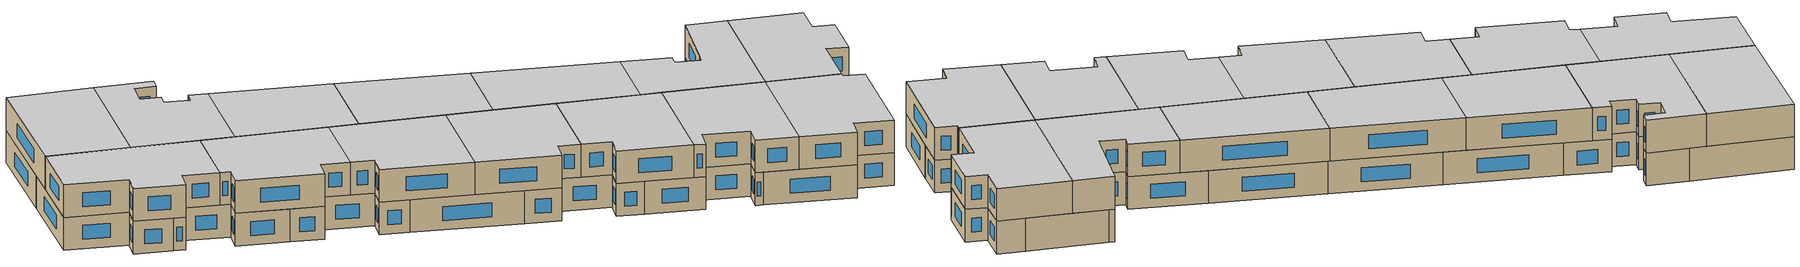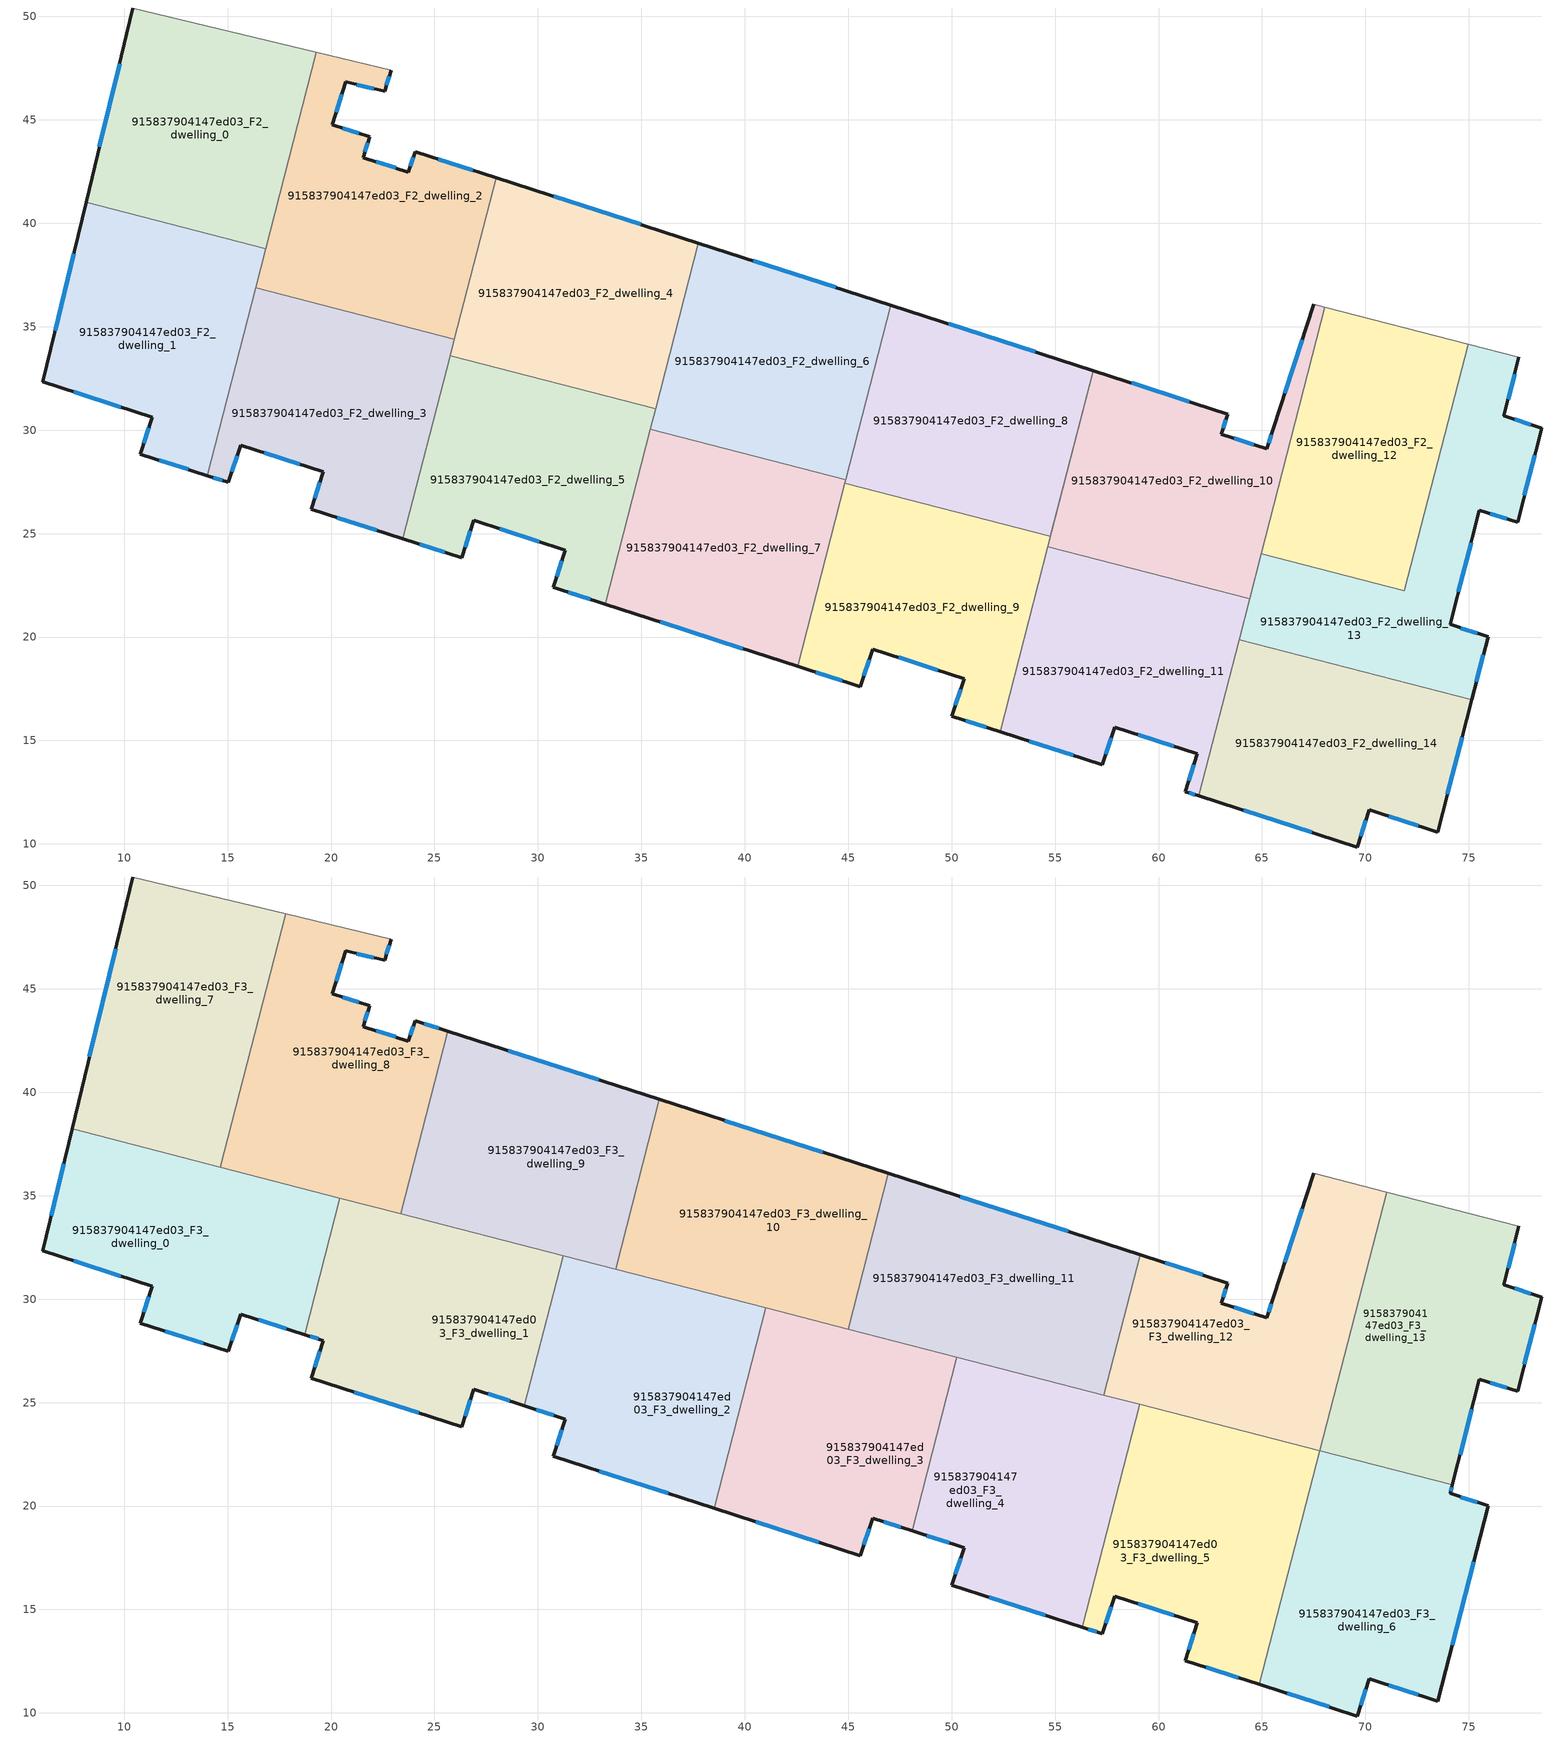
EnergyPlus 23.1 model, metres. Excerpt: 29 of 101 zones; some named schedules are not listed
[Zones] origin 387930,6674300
915837904147ed03_F2_dwelling_0
 floor to 915837904147ed03_F1_dwelling_0 (EU_floor_Construction): 19.29,48.27 16.84,38.78 8.16,41.01 10.42,50.41 z6
 wall outside (EU_wall_Construction): 10.42,50.41 8.16,41.01 z6:9
 wall to 915837904147ed03_F2_dwelling_1 (EU_wall_Construction): 8.16,41.01 16.84,38.78 z6:9
 wall adiabatic (EU_wall_Construction): 19.29,48.27 10.42,50.41 z6:9
 wall to 915837904147ed03_F2_dwelling_2 (EU_wall_Construction): 16.84,38.78 19.29,48.27 z6:9
 window (EU_Window_Construction): 9.78,47.72 8.81,43.7 z6.86:8.14
915837904147ed03_F2_dwelling_1
 floor to 915837904147ed03_F1_dwelling_1 (EU_floor_Construction): 16.84,38.78 14.01,27.8 10.78,28.85 11.35,30.63 6.06,32.34 8.16,41.01 z6
 wall outside (EU_wall_Construction): 8.16,41.01 6.06,32.34 11.35,30.63 10.78,28.85 14.01,27.8 z6:9
 wall to 915837904147ed03_F2_dwelling_3 (EU_wall_Construction): 14.01,27.8 16.35,36.88 z6:9
 wall to 915837904147ed03_F2_dwelling_2 (EU_wall_Construction): 16.35,36.88 16.84,38.77 z6:9
 window (EU_Window_Construction): 7.56,38.54 6.66,34.82 / 11.71,28.55 13.09,28.1 / 11.19,30.12 10.94,29.36 / 7.57,31.85 9.84,31.12 z6.86:8.14
 ceiling adiabatic (EU_roof_Construction): 16.13,36 16.84,38.78 8.16,41.01 7.49,38.23 z9
915837904147ed03_F2_dwelling_10
 floor to 915837904147ed03_F1_dwelling_10 (EU_floor_Construction): 68.03,35.94 64.4,21.84 54.64,24.36 56.84,32.88 63.35,30.78 63.03,29.8 65.23,29.09 65.55,30.07 67.49,36.08 z6
 wall outside (EU_wall_Construction): 67.49,36.08 65.55,30.07 65.23,29.09 63.03,29.8 63.35,30.78 56.84,32.88 z6:9
 wall adiabatic (EU_wall_Construction): 68.03,35.94 67.49,36.08 z6:9
 wall to 915837904147ed03_F2_dwelling_11 (EU_wall_Construction): 54.64,24.36 64.4,21.84 z6:9
 wall to 915837904147ed03_F2_dwelling_12 (EU_wall_Construction): 64.96,24.03 68.03,35.94 z6:9
 wall to 915837904147ed03_F2_dwelling_9 (EU_wall_Construction): 56.84,32.88 54.64,24.36 z6:9
 wall to 915837904147ed03_F2_dwelling_13 (EU_wall_Construction): 64.4,21.84 64.96,24.03 z6:9
 window (EU_Window_Construction): 63.12,30.08 63.26,30.5 / 64.6,29.3 63.66,29.6 / 65.46,29.79 65.32,29.37 / 66.94,34.36 66.11,31.79 / 61.49,31.38 58.7,32.28 z6.86:8.14
915837904147ed03_F2_dwelling_11
 floor to 915837904147ed03_F1_dwelling_11 (EU_floor_Construction): 64.4,21.84 61.94,12.32 61.29,12.53 61.87,14.35 57.88,15.64 57.29,13.83 52.34,15.42 54.64,24.36 z6
 wall outside (EU_wall_Construction): 52.34,15.42 57.29,13.83 57.88,15.64 61.87,14.35 61.29,12.53 61.94,12.32 z6:9
 wall to 915837904147ed03_F2_dwelling_14 (EU_wall_Construction): 61.94,12.32 63.89,19.87 z6:9
 wall to 915837904147ed03_F2_dwelling_9 (EU_wall_Construction): 54.64,24.36 52.34,15.42 z6:9
 wall to 915837904147ed03_F2_dwelling_13 (EU_wall_Construction): 63.89,19.87 64.4,21.84 z6:9
 window (EU_Window_Construction): 61.71,13.83 61.46,13.05 / 59.02,15.27 60.73,14.72 / 57.46,14.34 57.71,15.12 / 53.75,14.97 55.88,14.28 / 61.48,12.47 61.76,12.38 z6.86:8.14
915837904147ed03_F2_dwelling_12
 floor to 915837904147ed03_F1_dwelling_12 (EU_floor_Construction): 74.96,34.15 71.89,22.24 64.96,24.03 68.03,35.94 z6
 wall to 915837904147ed03_F2_dwelling_13 (EU_wall_Construction): 64.96,24.03 71.89,22.24 74.96,34.15 z6:9
 wall adiabatic (EU_wall_Construction): 74.96,34.15 68.03,35.94 z6:9
915837904147ed03_F2_dwelling_13
 floor to 915837904147ed03_F1_dwelling_13 (EU_floor_Construction): 77.42,33.52 76.69,30.69 78.53,30.09 77.35,25.54 75.51,26.13 74.09,20.61 75.93,20.01 75.15,16.97 63.89,19.88 64.96,24.03 71.89,22.24 74.96,34.15 z6
 wall outside (EU_wall_Construction): 75.15,16.97 75.93,20.01 74.09,20.61 75.51,26.13 77.35,25.54 78.53,30.09 76.69,30.69 77.42,33.52 z6:9
 wall adiabatic (EU_wall_Construction): 77.42,33.52 74.96,34.15 z6:9
 wall to 915837904147ed03_F2_dwelling_14 (EU_wall_Construction): 63.89,19.88 75.15,16.97 z6:9
 window (EU_Window_Construction): 76.9,31.5 77.21,32.71 / 78,30.26 77.21,30.52 / 77.69,26.84 78.19,28.79 / 76.04,25.97 76.83,25.71 / 74.5,22.19 75.11,24.56 / 75.4,20.18 74.62,20.44 / 75.37,17.84 75.7,19.14 z6.86:8.14
915837904147ed03_F2_dwelling_14
 floor to 915837904147ed03_F1_dwelling_14 (EU_floor_Construction): 75.15,16.97 73.49,10.58 70.18,11.65 69.6,9.85 61.94,12.32 63.89,19.88 z6
 wall outside (EU_wall_Construction): 61.94,12.32 69.6,9.85 70.18,11.65 73.49,10.58 75.15,16.97 z6:9
 window (EU_Window_Construction): 73.97,12.4 74.67,15.15 / 71.12,11.34 72.55,10.88 / 69.76,10.36 70.01,11.13 / 64.13,11.62 67.41,10.56 z6.86:8.14
915837904147ed03_F2_dwelling_2
 floor to 915837904147ed03_F1_dwelling_2 (EU_floor_Construction): 22.92,47.39 22.59,46.38 20.72,46.84 20.05,44.76 21.87,44.18 21.55,43.18 23.74,42.48 24.07,43.47 27.98,42.2 25.97,34.4 16.35,36.88 19.29,48.27 z6
 wall outside (EU_wall_Construction): 27.98,42.2 24.07,43.47 23.74,42.48 21.55,43.18 21.87,44.18 20.05,44.76 20.72,46.84 22.59,46.38 22.92,47.39 z6:9
 wall to 915837904147ed03_F2_dwelling_3 (EU_wall_Construction): 16.35,36.88 25.97,34.4 z6:9
 wall adiabatic (EU_wall_Construction): 22.92,47.39 19.29,48.27 z6:9
 wall to 915837904147ed03_F2_dwelling_4 (EU_wall_Construction): 25.97,34.4 27.98,42.2 z6:9
 window (EU_Window_Construction): 22.68,46.67 22.82,47.1 / 21.25,46.71 22.05,46.51 / 20.24,45.36 20.53,46.24 / 21.35,44.35 20.57,44.6 / 21.64,43.46 21.78,43.89 / 23.12,42.68 22.18,42.98 / 23.97,43.19 23.84,42.76 / 26.86,42.57 25.18,43.11 z6.86:8.14
915837904147ed03_F2_dwelling_3
 floor to 915837904147ed03_F1_dwelling_3 (EU_floor_Construction): 25.97,34.4 23.48,24.75 19.04,26.18 19.63,27.99 15.63,29.28 15.04,27.47 14.01,27.8 16.35,36.88 z6
 wall outside (EU_wall_Construction): 14.01,27.8 15.04,27.47 15.63,29.28 19.63,27.99 19.04,26.18 23.48,24.75 z6:9
 wall to 915837904147ed03_F2_dwelling_5 (EU_wall_Construction): 23.48,24.75 25.76,33.6 z6:9
 wall to 915837904147ed03_F2_dwelling_4 (EU_wall_Construction): 25.76,33.59 25.97,34.4 z6:9
 window (EU_Window_Construction): 15.21,27.99 15.46,28.76 / 14.31,27.71 14.75,27.57 / 20.31,25.77 22.21,25.16 / 19.46,27.47 19.21,26.7 / 16.77,28.91 18.49,28.36 z6.86:8.14
 ceiling adiabatic (EU_roof_Construction): 23.37,34.13 23.6,35.01 16.35,36.88 16.13,36 z9
915837904147ed03_F2_dwelling_4
 floor to 915837904147ed03_F1_dwelling_4 (EU_floor_Construction): 37.75,39.05 35.69,31.04 25.76,33.59 27.98,42.2 z6
 wall outside (EU_wall_Construction): 37.75,39.05 27.98,42.2 z6:9
 wall to 915837904147ed03_F2_dwelling_5 (EU_wall_Construction): 25.76,33.59 35.69,31.04 z6:9
 wall to 915837904147ed03_F2_dwelling_6 (EU_wall_Construction): 35.69,31.04 37.75,39.05 z6:9
 window (EU_Window_Construction): 34.96,39.95 30.77,41.3 z6.86:8.14
915837904147ed03_F2_dwelling_5
 floor to 915837904147ed03_F1_dwelling_5 (EU_floor_Construction): 35.69,31.04 33.25,21.59 30.74,22.4 31.33,24.21 26.9,25.65 26.32,23.83 23.48,24.75 25.76,33.59 z6
 wall outside (EU_wall_Construction): 23.48,24.75 26.32,23.83 26.9,25.65 31.33,24.21 30.74,22.4 33.25,21.59 z6:9
 wall to 915837904147ed03_F2_dwelling_7 (EU_wall_Construction): 33.25,21.59 35.43,30.03 z6:9
 wall to 915837904147ed03_F2_dwelling_6 (EU_wall_Construction): 35.43,30.03 35.69,31.03 z6:9
 window (EU_Window_Construction): 26.49,24.35 26.73,25.13 / 24.29,24.48 25.51,24.09 / 31.46,22.17 32.54,21.82 / 31.16,23.69 30.91,22.92 / 28.16,25.24 30.06,24.62 z6.86:8.14
915837904147ed03_F2_dwelling_6
 floor to 915837904147ed03_F1_dwelling_6 (EU_floor_Construction): 47.06,36.04 44.89,27.6 35.43,30.03 37.75,39.05 z6
 wall outside (EU_wall_Construction): 47.06,36.04 37.75,39.05 z6:9
 wall to 915837904147ed03_F2_dwelling_7 (EU_wall_Construction): 35.43,30.03 44.89,27.6 z6:9
 wall to 915837904147ed03_F2_dwelling_8 (EU_wall_Construction): 44.89,27.6 47.06,36.04 z6:9
 window (EU_Window_Construction): 44.4,36.9 40.41,38.19 z6.86:8.14
 ceiling adiabatic (EU_roof_Construction): 45,28.55 46.94,36.08 37.75,39.05 35.67,30.96 z9
915837904147ed03_F2_dwelling_7
 floor to 915837904147ed03_F1_dwelling_7 (EU_floor_Construction): 44.89,27.6 42.56,18.58 33.25,21.59 35.43,30.03 z6
 wall outside (EU_wall_Construction): 33.25,21.59 42.56,18.58 z6:9
 wall to 915837904147ed03_F2_dwelling_9 (EU_wall_Construction): 42.56,18.58 44.84,27.43 z6:9
 wall to 915837904147ed03_F2_dwelling_8 (EU_wall_Construction): 44.84,27.43 44.89,27.6 z6:9
 window (EU_Window_Construction): 35.91,20.73 39.9,19.44 z6.86:8.14
915837904147ed03_F2_dwelling_8
 floor to 915837904147ed03_F1_dwelling_8 (EU_floor_Construction): 56.84,32.88 54.77,24.87 44.84,27.43 47.06,36.04 z6
 wall outside (EU_wall_Construction): 56.84,32.88 47.06,36.04 z6:9
 wall to 915837904147ed03_F2_dwelling_9 (EU_wall_Construction): 44.84,27.43 54.77,24.87 56.84,32.88 z6:9
 window (EU_Window_Construction): 54.05,33.79 49.86,35.14 z6.86:8.14
915837904147ed03_F2_dwelling_9
 floor to 915837904147ed03_F1_dwelling_9 (EU_floor_Construction): 54.77,24.87 52.34,15.42 50.02,16.17 50.6,17.99 46.17,19.42 45.59,17.61 42.56,18.58 44.84,27.43 z6
 wall outside (EU_wall_Construction): 42.56,18.58 45.59,17.61 46.17,19.42 50.6,17.99 50.02,16.17 52.34,15.42 z6:9
 window (EU_Window_Construction): 43.43,18.3 44.72,17.89 / 50.68,15.96 51.67,15.64 / 50.43,17.47 50.18,16.69 / 47.44,19.01 49.34,18.4 / 45.75,18.12 46.01,18.9 z6.86:8.14
915837904147ed03_F3_dwelling_0
 floor to 915837904147ed03_F2_dwelling_1 (EU_floor_Construction): 16.13,36 14.01,27.8 10.78,28.85 11.35,30.63 6.06,32.34 7.49,38.23 z9
 floor to 915837904147ed03_F2_dwelling_3 (EU_floor_Construction): 20.43,34.89 18.73,28.28 15.63,29.28 15.04,27.47 14.01,27.8 16.13,36 z9
 wall outside (EU_wall_Construction): 7.48,38.23 6.06,32.34 11.35,30.63 10.78,28.85 15.04,27.47 15.63,29.28 18.73,28.28 z9:12
 wall to 915837904147ed03_F3_dwelling_1 (EU_wall_Construction): 18.73,28.28 20.43,34.89 z9:12
 wall to 915837904147ed03_F3_dwelling_7 (EU_wall_Construction): 14.64,36.38 7.48,38.23 z9:12
 wall to 915837904147ed03_F3_dwelling_8 (EU_wall_Construction): 20.43,34.89 14.65,36.38 z9:12
 window (EU_Window_Construction): 11.19,30.12 10.94,29.36 / 7.57,31.85 9.84,31.12 / 7.08,36.55 6.47,34.02 / 16.51,28.99 17.84,28.57 / 15.21,27.99 15.46,28.76 / 12,28.46 13.82,27.87 z9.86:11.14
 ceiling to 915837904147ed03_F4_dwelling_0 (EU_floor_Construction): 18.73,28.28 20.43,34.89 7.48,38.23 6.06,32.34 11.35,30.63 10.78,28.85 15.04,27.47 15.63,29.28 z12
915837904147ed03_F3_dwelling_1
 floor to 915837904147ed03_F2_dwelling_5 (EU_floor_Construction): 31.22,32.11 29.35,24.85 26.9,25.65 26.32,23.83 23.48,24.75 25.74,33.52 z9
 floor to 915837904147ed03_F2_dwelling_3 (EU_floor_Construction): 25.74,33.52 23.48,24.75 19.04,26.18 19.63,27.99 18.73,28.28 20.43,34.89 z9
 wall outside (EU_wall_Construction): 18.73,28.28 19.63,27.99 19.04,26.18 26.32,23.83 26.9,25.65 29.35,24.85 z9:12
 wall to 915837904147ed03_F3_dwelling_2 (EU_wall_Construction): 29.35,24.85 31.22,32.11 z9:12
 wall to 915837904147ed03_F3_dwelling_9 (EU_wall_Construction): 31.22,32.11 23.37,34.13 z9:12
 wall to 915837904147ed03_F3_dwelling_8 (EU_wall_Construction): 23.37,34.13 20.43,34.89 z9:12
 window (EU_Window_Construction): 19.46,27.47 19.21,26.7 / 18.99,28.2 19.37,28.08 / 27.6,25.42 28.65,25.08 / 26.49,24.35 26.73,25.13 / 21.12,25.51 24.24,24.5 z9.86:11.14
 ceiling to 915837904147ed03_F4_dwelling_1 (EU_floor_Construction): 29.35,24.85 31.22,32.11 20.43,34.89 18.73,28.28 19.63,27.99 19.04,26.18 26.32,23.83 26.9,25.65 z12
915837904147ed03_F3_dwelling_10
 floor adiabatic (EU_floor_Construction): 46.94,36.08 45,28.55 35.67,30.96 37.75,39.05 z9
 floor to 915837904147ed03_F2_dwelling_4 (EU_floor_Construction): 37.75,39.05 35.69,31.04 33.78,31.53 35.87,39.65 z9
 floor to 915837904147ed03_F2_dwelling_5 (EU_floor_Construction): 35.69,31.04 35.67,30.96 33.76,31.45 33.78,31.53 z9
 wall outside (EU_wall_Construction): 46.94,36.08 35.87,39.66 z9:12
 wall to 915837904147ed03_F3_dwelling_11 (EU_wall_Construction): 45,28.55 46.94,36.08 z9:12
 wall to 915837904147ed03_F3_dwelling_9 (EU_wall_Construction): 35.87,39.66 33.76,31.45 z9:12
 wall to 915837904147ed03_F3_dwelling_2 (EU_wall_Construction): 33.76,31.45 41.01,29.58 z9:12
 wall to 915837904147ed03_F3_dwelling_3 (EU_wall_Construction): 41.01,29.58 45,28.55 z9:12
 window (EU_Window_Construction): 43.78,37.1 39.04,38.63 z9.86:11.14
 ceiling to 915837904147ed03_F4_dwelling_10 (EU_floor_Construction): 45,28.55 46.94,36.08 35.87,39.66 33.76,31.45 z12
915837904147ed03_F3_dwelling_11
 floor to 915837904147ed03_F2_dwelling_8 (EU_floor_Construction): 56.84,32.88 55.05,25.96 45.12,28.52 47.06,36.04 z9
 floor to 915837904147ed03_F2_dwelling_10 (EU_floor_Construction): 59.11,32.15 57.36,25.37 55.05,25.96 56.84,32.88 z9
 floor to 915837904147ed03_F2_dwelling_6 (EU_floor_Construction): 47.06,36.04 45.12,28.52 45,28.55 46.94,36.08 z9
 wall outside (EU_wall_Construction): 59.11,32.15 46.94,36.08 z9:12
 wall to 915837904147ed03_F3_dwelling_12 (EU_wall_Construction): 57.36,25.37 59.11,32.15 z9:12
 wall to 915837904147ed03_F3_dwelling_4 (EU_wall_Construction): 50.25,27.2 57.36,25.37 z9:12
 wall to 915837904147ed03_F3_dwelling_3 (EU_wall_Construction): 45,28.55 50.25,27.2 z9:12
 window (EU_Window_Construction): 55.64,33.27 50.42,34.96 z9.86:11.14
 ceiling to 915837904147ed03_F4_dwelling_11 (EU_floor_Construction): 57.36,25.37 59.11,32.15 46.94,36.08 45,28.55 z12
915837904147ed03_F3_dwelling_12
 floor to 915837904147ed03_F2_dwelling_10 (EU_floor_Construction): 68.03,35.94 64.81,23.45 57.36,25.37 59.11,32.15 63.35,30.78 63.03,29.8 65.23,29.09 65.55,30.07 67.49,36.08 z9
 floor to 915837904147ed03_F2_dwelling_12 (EU_floor_Construction): 71.02,35.17 67.95,23.26 64.96,24.03 68.03,35.94 z9
 floor to 915837904147ed03_F2_dwelling_13 (EU_floor_Construction): 67.95,23.26 67.8,22.68 64.81,23.45 64.96,24.03 z9
 wall outside (EU_wall_Construction): 67.49,36.08 65.55,30.07 65.23,29.09 63.03,29.8 63.35,30.78 59.11,32.15 z9:12
 wall adiabatic (EU_wall_Construction): 71.02,35.17 67.49,36.08 z9:12
 wall to 915837904147ed03_F3_dwelling_13 (EU_wall_Construction): 67.8,22.67 71.02,35.17 z9:12
 wall to 915837904147ed03_F3_dwelling_5 (EU_wall_Construction): 59.1,24.92 67.79,22.68 z9:12
 wall to 915837904147ed03_F3_dwelling_4 (EU_wall_Construction): 57.36,25.37 59.1,24.92 z9:12
 window (EU_Window_Construction): 63.12,30.08 63.26,30.5 / 64.6,29.3 63.66,29.6 / 65.46,29.79 65.32,29.37 / 66.94,34.36 66.11,31.79 / 62.14,31.17 60.32,31.76 z9.86:11.14
 ceiling to 915837904147ed03_F4_dwelling_12 (EU_floor_Construction): 67.8,22.67 71.02,35.17 67.49,36.08 65.55,30.07 65.23,29.09 63.03,29.8 63.35,30.78 59.11,32.15 57.36,25.37 z12
915837904147ed03_F3_dwelling_13
 floor to 915837904147ed03_F2_dwelling_12 (EU_floor_Construction): 74.96,34.15 71.89,22.24 67.95,23.26 71.02,35.17 z9
 floor to 915837904147ed03_F2_dwelling_13 (EU_floor_Construction): 77.42,33.52 76.69,30.69 78.53,30.09 77.35,25.54 75.51,26.13 74.2,21.03 67.8,22.68 67.95,23.26 71.89,22.24 74.96,34.15 z9
 wall outside (EU_wall_Construction): 74.2,21.03 75.51,26.13 77.35,25.54 78.53,30.09 76.69,30.69 77.42,33.52 z9:12
 wall adiabatic (EU_wall_Construction): 77.42,33.52 71.02,35.17 z9:12
 wall to 915837904147ed03_F3_dwelling_6 (EU_wall_Construction): 67.8,22.67 74.2,21.03 z9:12
 window (EU_Window_Construction): 76.04,25.97 76.83,25.71 / 74.57,22.49 75.14,24.67 / 76.9,31.5 77.21,32.71 / 78,30.26 77.21,30.52 / 77.69,26.84 78.19,28.79 z9.86:11.14
 ceiling to 915837904147ed03_F4_dwelling_13 (EU_floor_Construction): 74.2,21.03 75.51,26.13 77.35,25.54 78.53,30.09 76.69,30.69 77.42,33.52 71.02,35.17 67.8,22.67 z12
915837904147ed03_F3_dwelling_2
 floor to 915837904147ed03_F2_dwelling_7 (EU_floor_Construction): 40.77,28.66 38.51,19.89 33.25,21.59 35.43,30.03 z9
 floor to 915837904147ed03_F2_dwelling_5 (EU_floor_Construction): 35.67,30.96 33.25,21.59 30.74,22.4 31.33,24.21 29.35,24.85 31.22,32.11 z9
 floor to 915837904147ed03_F2_dwelling_6 (EU_floor_Construction): 41.01,29.58 40.77,28.66 35.43,30.03 35.67,30.96 z9
 wall outside (EU_wall_Construction): 29.35,24.85 31.33,24.21 30.74,22.4 38.51,19.89 z9:12
 wall to 915837904147ed03_F3_dwelling_3 (EU_wall_Construction): 38.51,19.89 41.01,29.58 z9:12
 wall to 915837904147ed03_F3_dwelling_9 (EU_wall_Construction): 33.76,31.45 31.22,32.11 z9:12
 window (EU_Window_Construction): 32.96,21.68 36.29,20.61 / 31.16,23.69 30.91,22.92 / 29.91,24.67 30.76,24.39 z9.86:11.14
 ceiling to 915837904147ed03_F4_dwelling_2 (EU_floor_Construction): 38.51,19.89 41.01,29.58 31.22,32.11 29.35,24.85 31.33,24.21 30.74,22.4 z12
915837904147ed03_F3_dwelling_3
 floor to 915837904147ed03_F2_dwelling_9 (EU_floor_Construction): 49.97,26.11 48.09,18.8 46.17,19.42 45.59,17.61 42.56,18.58 44.84,27.43 z9
 floor to 915837904147ed03_F2_dwelling_8 (EU_floor_Construction): 50.25,27.2 49.97,26.11 44.84,27.43 45.12,28.52 z9
 floor to 915837904147ed03_F2_dwelling_7 (EU_floor_Construction): 44.89,27.6 42.56,18.58 38.51,19.89 40.77,28.66 z9
 floor to 915837904147ed03_F2_dwelling_6 (EU_floor_Construction): 45.12,28.52 44.89,27.6 40.77,28.66 41.01,29.58 z9
 wall outside (EU_wall_Construction): 38.51,19.89 45.59,17.61 46.17,19.42 48.09,18.8 z9:12
 wall to 915837904147ed03_F3_dwelling_4 (EU_wall_Construction): 48.09,18.8 50.25,27.2 z9:12
 window (EU_Window_Construction): 46.72,19.24 47.54,18.98 / 45.75,18.12 46.01,18.9 / 40.53,19.24 43.57,18.26 z9.86:11.14
 ceiling to 915837904147ed03_F4_dwelling_3 (EU_floor_Construction): 48.09,18.8 50.25,27.2 41.01,29.58 38.51,19.89 45.59,17.61 46.17,19.42 z12
915837904147ed03_F3_dwelling_4
 floor to 915837904147ed03_F2_dwelling_9 (EU_floor_Construction): 54.77,24.87 52.34,15.43 50.02,16.17 50.6,17.99 48.09,18.8 49.97,26.11 z9
 floor to 915837904147ed03_F2_dwelling_11 (EU_floor_Construction): 58.69,23.32 56.32,14.14 52.34,15.43 54.64,24.36 z9
 floor to 915837904147ed03_F2_dwelling_8 (EU_floor_Construction): 55.05,25.96 54.77,24.87 49.97,26.11 50.25,27.2 z9
 floor to 915837904147ed03_F2_dwelling_10 (EU_floor_Construction): 59.1,24.92 58.69,23.32 54.64,24.36 55.05,25.96 z9
 wall outside (EU_wall_Construction): 48.09,18.8 50.6,17.99 50.02,16.17 56.32,14.14 z9:12
 wall to 915837904147ed03_F3_dwelling_5 (EU_wall_Construction): 56.32,14.14 59.1,24.92 z9:12
 window (EU_Window_Construction): 51.82,15.59 54.52,14.72 / 50.43,17.47 50.18,16.69 / 48.8,18.57 49.88,18.22 z9.86:11.14
 ceiling to 915837904147ed03_F4_dwelling_4 (EU_floor_Construction): 56.32,14.14 59.1,24.92 50.25,27.2 48.09,18.8 50.6,17.99 50.02,16.17 z12
915837904147ed03_F3_dwelling_5
 floor to 915837904147ed03_F2_dwelling_11 (EU_floor_Construction): 64.4,21.84 61.94,12.32 61.29,12.53 61.87,14.35 57.88,15.64 57.29,13.83 56.32,14.14 58.69,23.32 z9
 floor to 915837904147ed03_F2_dwelling_13 (EU_floor_Construction): 67.79,22.68 66.87,19.11 63.89,19.87 64.81,23.45 z9
 floor to 915837904147ed03_F2_dwelling_14 (EU_floor_Construction): 66.87,19.11 64.88,11.38 61.94,12.32 63.89,19.87 z9
 floor to 915837904147ed03_F2_dwelling_10 (EU_floor_Construction): 64.81,23.45 64.4,21.84 58.69,23.32 59.1,24.92 z9
 wall outside (EU_wall_Construction): 56.32,14.14 57.29,13.83 57.88,15.64 61.87,14.35 61.29,12.53 64.88,11.38 z9:12
 wall to 915837904147ed03_F3_dwelling_6 (EU_wall_Construction): 64.88,11.38 67.79,22.68 z9:12
 window (EU_Window_Construction): 57.46,14.34 57.71,15.12 / 56.6,14.05 57.01,13.92 / 62.32,12.2 63.85,11.71 / 61.71,13.83 61.46,13.05 / 59.02,15.27 60.73,14.72 z9.86:11.14
 ceiling to 915837904147ed03_F4_dwelling_5 (EU_floor_Construction): 64.88,11.38 67.79,22.68 59.1,24.92 56.32,14.14 57.29,13.83 57.88,15.64 61.87,14.35 61.29,12.53 z12
915837904147ed03_F3_dwelling_6
 floor to 915837904147ed03_F2_dwelling_13 (EU_floor_Construction): 74.2,21.03 74.09,20.61 75.93,20.01 75.14,16.97 66.87,19.11 67.79,22.68 z9
 floor to 915837904147ed03_F2_dwelling_14 (EU_floor_Construction): 75.14,16.97 73.49,10.58 70.18,11.65 69.6,9.85 64.88,11.38 66.87,19.11 z9
 wall outside (EU_wall_Construction): 64.88,11.38 69.6,9.85 70.18,11.65 73.49,10.58 75.93,20.01 74.09,20.61 74.2,21.03 z9:12
 window (EU_Window_Construction): 69.76,10.36 70.01,11.13 / 66.23,10.94 68.25,10.29 / 74.12,20.73 74.17,20.91 / 75.4,20.18 74.62,20.44 / 74.19,13.27 75.23,17.32 / 71.12,11.34 72.55,10.88 z9.86:11.14
 ceiling to 915837904147ed03_F4_dwelling_6 (EU_floor_Construction): 73.49,10.58 75.93,20.01 74.09,20.61 74.2,21.03 67.79,22.68 64.88,11.38 69.6,9.85 70.18,11.65 z12
915837904147ed03_F3_dwelling_7
 floor to 915837904147ed03_F2_dwelling_0 (EU_floor_Construction): 17.8,48.63 15.36,39.16 8.16,41.01 10.42,50.41 z9
 floor adiabatic (EU_floor_Construction): 15.36,39.16 14.65,36.38 7.49,38.23 8.16,41.01 z9
 wall outside (EU_wall_Construction): 10.42,50.41 7.48,38.23 z9:12
 wall to 915837904147ed03_F3_dwelling_8 (EU_wall_Construction): 14.65,36.38 17.8,48.63 z9:12
 wall adiabatic (EU_wall_Construction): 17.8,48.63 10.42,50.41 z9:12
 window (EU_Window_Construction): 9.58,46.93 8.32,41.71 z9.86:11.14
 ceiling to 915837904147ed03_F4_dwelling_7 (EU_floor_Construction): 14.65,36.38 17.8,48.63 10.42,50.41 7.48,38.23 z12
915837904147ed03_F3_dwelling_8
 floor to 915837904147ed03_F2_dwelling_2 (EU_floor_Construction): 22.92,47.39 22.59,46.38 20.72,46.84 20.05,44.76 21.87,44.18 21.55,43.18 23.74,42.48 24.07,43.47 25.65,42.96 23.6,35.01 16.35,36.88 19.29,48.27 z9
 floor to 915837904147ed03_F2_dwelling_0 (EU_floor_Construction): 19.29,48.27 16.84,38.78 15.36,39.16 17.8,48.63 z9
 floor adiabatic (EU_floor_Construction): 23.6,35.01 23.37,34.13 16.13,36 16.35,36.88 z9; 16.84,38.78 16.13,36 14.65,36.38 15.36,39.16 z9
 wall outside (EU_wall_Construction): 25.65,42.96 24.07,43.47 23.74,42.48 21.55,43.18 21.87,44.18 20.05,44.76 20.72,46.84 22.59,46.38 22.92,47.39 z9:12
 wall to 915837904147ed03_F3_dwelling_9 (EU_wall_Construction): 23.37,34.13 25.65,42.96 z9:12
 wall adiabatic (EU_wall_Construction): 22.92,47.39 17.8,48.63 z9:12
 window (EU_Window_Construction): 22.68,46.67 22.82,47.1 / 21.25,46.71 22.05,46.51 / 20.24,45.36 20.53,46.24 / 21.35,44.35 20.57,44.6 / 21.64,43.46 21.78,43.89 / 23.12,42.68 22.18,42.98 / 23.97,43.19 23.84,42.76 / 25.2,43.1 24.52,43.32 z9.86:11.14
 ceiling to 915837904147ed03_F4_dwelling_8 (EU_floor_Construction): 23.37,34.13 25.65,42.96 24.07,43.47 23.74,42.48 21.55,43.18 21.87,44.18 20.05,44.76 20.72,46.84 22.59,46.38 22.92,47.39 17.8,48.63 14.65,36.38 z12
915837904147ed03_F3_dwelling_9
 floor to 915837904147ed03_F2_dwelling_4 (EU_floor_Construction): 35.87,39.65 33.78,31.53 25.76,33.59 27.98,42.2 z9
 floor to 915837904147ed03_F2_dwelling_2 (EU_floor_Construction): 27.98,42.2 25.97,34.4 23.6,35.01 25.65,42.96 z9
 floor to 915837904147ed03_F2_dwelling_5 (EU_floor_Construction): 33.78,31.53 33.76,31.45 25.74,33.52 25.76,33.59 z9
 floor to 915837904147ed03_F2_dwelling_3 (EU_floor_Construction): 25.97,34.4 25.74,33.52 23.37,34.13 23.6,35.01 z9
 wall outside (EU_wall_Construction): 35.87,39.66 25.65,42.96 z9:12
 window (EU_Window_Construction): 32.95,40.6 28.57,42.01 z9.86:11.14
 ceiling to 915837904147ed03_F4_dwelling_9 (EU_floor_Construction): 33.76,31.45 35.87,39.66 25.65,42.96 23.37,34.13 z12
[Building]
EU S2 Campaign: North Axis=0; Terrain=City; Solar Distribution=FullExterior
[Site:Location]
Helsinki-Vantaa.AP: Latitude=60.317; Longitude=24.963; Time Zone=2; Elevation=54.6
[SizingPeriod:WeatherFileDays]
AnnualSizingPeriod: Begin Month=1; Begin Day of Month=1; End Month=12; End Day of Month=31; Day of Week for Start Day=Monday; Use Weather File Daylight Saving Period=No; Use Weather File Rain and Snow Indicators=No
[MATERIAL]
EU_InternalMass_Material: Roughness=MediumRough; Thickness=0.1; Conductivity=1; Density=1800; Specific Heat=900; Thermal Absorptance=0.9; Solar Absorptance=0.7; Visible Absorptance=0.7
[MATERIAL:NOMASS] Roughness=MediumRough; Thermal Absorptance=0.9; Solar Absorptance=0.7; Visible Absorptance=0.7
Name | Thermal Resistance
EU_wall_NoMass | 5.91765
EU_roof_NoMass | 11.1778
EU_floor_NoMass | 6.2875
[WINDOWMATERIAL:SIMPLEGLAZINGSYSTEM]
EU_Window_SimpleGlazing: UFactor=0.994035; Solar Heat Gain Coefficient=0.7; Visible Transmittance=0.7
[CONSTRUCTION]
EU_wall_Construction: EU_wall_NoMass
EU_roof_Construction: EU_roof_NoMass
EU_floor_Construction: EU_floor_NoMass
EU_Window_Construction: EU_Window_SimpleGlazing
EU_InternalMass_Construction: EU_InternalMass_Material
[ZONE] Type=1; Multiplier=1; Ceiling Height=autocalculate; Floor Area=autocalculate; Part of Total Floor Area=Yes
Name | Volume
915837904147ed03_F2_dwelling_0; 915837904147ed03_F2_dwelling_14; 915837904147ed03_F2_dwelling_3 | 264.026
915837904147ed03_F3_dwelling_0 | 282.884
915837904147ed03_F2_dwelling_1 | 264.033
915837904147ed03_F3_dwelling_1; 915837904147ed03_F3_dwelling_5 | 282.883
915837904147ed03_F2_dwelling_10 | 264.039
915837904147ed03_F3_dwelling_10 | 282.903
915837904147ed03_F2_dwelling_11 | 264.024
915837904147ed03_F3_dwelling_11 | 282.894
915837904147ed03_F2_dwelling_12 | 264.059
915837904147ed03_F3_dwelling_12 | 282.879
915837904147ed03_F2_dwelling_13 | 264.036
915837904147ed03_F3_dwelling_13 | 282.921
915837904147ed03_F2_dwelling_2; 915837904147ed03_F2_dwelling_8 | 264.042
915837904147ed03_F3_dwelling_2 | 282.909
915837904147ed03_F3_dwelling_3 | 282.891
915837904147ed03_F2_dwelling_4 | 264.029
915837904147ed03_F3_dwelling_4 | 282.914
915837904147ed03_F2_dwelling_5 | 264.018
915837904147ed03_F2_dwelling_6 | 264.052
915837904147ed03_F3_dwelling_6 | 282.9
915837904147ed03_F2_dwelling_7 | 264.041
915837904147ed03_F3_dwelling_7 | 282.896
915837904147ed03_F3_dwelling_8 | 282.907
915837904147ed03_F2_dwelling_9 | 264.037
915837904147ed03_F3_dwelling_9 | 282.916
[INTERNALMASS] Construction=EU_InternalMass_Construction
Name | Zone or ZoneList | Surface Area
915837904147ed03_F2_dwelling_0_EU_InternalMass | 915837904147ed03_F2_dwelling_0 | 88.0093
915837904147ed03_F2_dwelling_1_EU_InternalMass | 915837904147ed03_F2_dwelling_1 | 88.0102
915837904147ed03_F2_dwelling_2_EU_InternalMass | 915837904147ed03_F2_dwelling_2 | 88.0131
915837904147ed03_F2_dwelling_3_EU_InternalMass | 915837904147ed03_F2_dwelling_3 | 88.0093
915837904147ed03_F2_dwelling_4_EU_InternalMass | 915837904147ed03_F2_dwelling_4 | 88.0096
915837904147ed03_F2_dwelling_5_EU_InternalMass | 915837904147ed03_F2_dwelling_5 | 88.0068
915837904147ed03_F2_dwelling_6_EU_InternalMass | 915837904147ed03_F2_dwelling_6 | 88.017
915837904147ed03_F2_dwelling_7_EU_InternalMass | 915837904147ed03_F2_dwelling_7 | 88.0111
915837904147ed03_F2_dwelling_8_EU_InternalMass | 915837904147ed03_F2_dwelling_8 | 88.0123
915837904147ed03_F2_dwelling_9_EU_InternalMass | 915837904147ed03_F2_dwelling_9 | 88.0158
915837904147ed03_F2_dwelling_10_EU_InternalMass | 915837904147ed03_F2_dwelling_10 | 88.0139
915837904147ed03_F2_dwelling_11_EU_InternalMass | 915837904147ed03_F2_dwelling_11 | 88.009
915837904147ed03_F2_dwelling_12_EU_InternalMass | 915837904147ed03_F2_dwelling_12 | 88.0194
915837904147ed03_F2_dwelling_13_EU_InternalMass | 915837904147ed03_F2_dwelling_13 | 88.0117
915837904147ed03_F2_dwelling_14_EU_InternalMass | 915837904147ed03_F2_dwelling_14 | 88.0078
915837904147ed03_F3_dwelling_0_EU_InternalMass | 915837904147ed03_F3_dwelling_0 | 94.2941
915837904147ed03_F3_dwelling_1_EU_InternalMass | 915837904147ed03_F3_dwelling_1 | 94.2944
915837904147ed03_F3_dwelling_2_EU_InternalMass | 915837904147ed03_F3_dwelling_2 | 94.3028
915837904147ed03_F3_dwelling_3_EU_InternalMass | 915837904147ed03_F3_dwelling_3 | 94.2975
915837904147ed03_F3_dwelling_4_EU_InternalMass | 915837904147ed03_F3_dwelling_4 | 94.3048
915837904147ed03_F3_dwelling_5_EU_InternalMass | 915837904147ed03_F3_dwelling_5 | 94.2943
915837904147ed03_F3_dwelling_6_EU_InternalMass | 915837904147ed03_F3_dwelling_6 | 94.3003
915837904147ed03_F3_dwelling_7_EU_InternalMass | 915837904147ed03_F3_dwelling_7 | 94.299
915837904147ed03_F3_dwelling_8_EU_InternalMass | 915837904147ed03_F3_dwelling_8 | 94.3021
915837904147ed03_F3_dwelling_9_EU_InternalMass | 915837904147ed03_F3_dwelling_9 | 94.3056
915837904147ed03_F3_dwelling_10_EU_InternalMass | 915837904147ed03_F3_dwelling_10 | 94.301
915837904147ed03_F3_dwelling_11_EU_InternalMass | 915837904147ed03_F3_dwelling_11 | 94.2978
915837904147ed03_F3_dwelling_12_EU_InternalMass | 915837904147ed03_F3_dwelling_12 | 94.2932
915837904147ed03_F3_dwelling_13_EU_InternalMass | 915837904147ed03_F3_dwelling_13 | 94.3065
[OTHEREQUIPMENT] Fuel Type=Electricity; Design Level Calculation Method=Watts/Area; Power per Zone Floor Area=1; Fraction Latent=0; Fraction Radiant=0; Fraction Lost=0; Carbon Dioxide Generation Rate=0; EndUse Subcategory=EU_Step8_InternalGains
Name | Zone or ZoneList or Space or SpaceList | Schedule
EU_Step8_InternalGain_915837904147ed03_F2_dwelling_0_f000 | 915837904147ed03_F2_dwelling_0 | EU_Step8_GainSchedule_915837904147ed03_F2_dwelling_0_f000
EU_Step8_InternalGain_915837904147ed03_F2_dwelling_1_f000 | 915837904147ed03_F2_dwelling_1 | EU_Step8_GainSchedule_915837904147ed03_F2_dwelling_1_f000
EU_Step8_InternalGain_915837904147ed03_F2_dwelling_2_f000 | 915837904147ed03_F2_dwelling_2 | EU_Step8_GainSchedule_915837904147ed03_F2_dwelling_2_f000
EU_Step8_InternalGain_915837904147ed03_F2_dwelling_3_f000 | 915837904147ed03_F2_dwelling_3 | EU_Step8_GainSchedule_915837904147ed03_F2_dwelling_3_f000
EU_Step8_InternalGain_915837904147ed03_F2_dwelling_4_f000 | 915837904147ed03_F2_dwelling_4 | EU_Step8_GainSchedule_915837904147ed03_F2_dwelling_4_f000
EU_Step8_InternalGain_915837904147ed03_F2_dwelling_5_f000 | 915837904147ed03_F2_dwelling_5 | EU_Step8_GainSchedule_915837904147ed03_F2_dwelling_5_f000
EU_Step8_InternalGain_915837904147ed03_F2_dwelling_6_f000 | 915837904147ed03_F2_dwelling_6 | EU_Step8_GainSchedule_915837904147ed03_F2_dwelling_6_f000
EU_Step8_InternalGain_915837904147ed03_F2_dwelling_7_f000 | 915837904147ed03_F2_dwelling_7 | EU_Step8_GainSchedule_915837904147ed03_F2_dwelling_7_f000
EU_Step8_InternalGain_915837904147ed03_F2_dwelling_8_f000 | 915837904147ed03_F2_dwelling_8 | EU_Step8_GainSchedule_915837904147ed03_F2_dwelling_8_f000
EU_Step8_InternalGain_915837904147ed03_F2_dwelling_9_f000 | 915837904147ed03_F2_dwelling_9 | EU_Step8_GainSchedule_915837904147ed03_F2_dwelling_9_f000
EU_Step8_InternalGain_915837904147ed03_F2_dwelling_10_f000 | 915837904147ed03_F2_dwelling_10 | EU_Step8_GainSchedule_915837904147ed03_F2_dwelling_10_f000
EU_Step8_InternalGain_915837904147ed03_F2_dwelling_11_f000 | 915837904147ed03_F2_dwelling_11 | EU_Step8_GainSchedule_915837904147ed03_F2_dwelling_11_f000
EU_Step8_InternalGain_915837904147ed03_F2_dwelling_12_f000 | 915837904147ed03_F2_dwelling_12 | EU_Step8_GainSchedule_915837904147ed03_F2_dwelling_12_f000
EU_Step8_InternalGain_915837904147ed03_F2_dwelling_13_f000 | 915837904147ed03_F2_dwelling_13 | EU_Step8_GainSchedule_915837904147ed03_F2_dwelling_13_f000
EU_Step8_InternalGain_915837904147ed03_F2_dwelling_14_f000 | 915837904147ed03_F2_dwelling_14 | EU_Step8_GainSchedule_915837904147ed03_F2_dwelling_14_f000
EU_Step8_InternalGain_915837904147ed03_F3_dwelling_0_f000 | 915837904147ed03_F3_dwelling_0 | EU_Step8_GainSchedule_915837904147ed03_F3_dwelling_0_f000
EU_Step8_InternalGain_915837904147ed03_F3_dwelling_1_f000 | 915837904147ed03_F3_dwelling_1 | EU_Step8_GainSchedule_915837904147ed03_F3_dwelling_1_f000
EU_Step8_InternalGain_915837904147ed03_F3_dwelling_2_f000 | 915837904147ed03_F3_dwelling_2 | EU_Step8_GainSchedule_915837904147ed03_F3_dwelling_2_f000
EU_Step8_InternalGain_915837904147ed03_F3_dwelling_3_f000 | 915837904147ed03_F3_dwelling_3 | EU_Step8_GainSchedule_915837904147ed03_F3_dwelling_3_f000
EU_Step8_InternalGain_915837904147ed03_F3_dwelling_4_f000 | 915837904147ed03_F3_dwelling_4 | EU_Step8_GainSchedule_915837904147ed03_F3_dwelling_4_f000
EU_Step8_InternalGain_915837904147ed03_F3_dwelling_5_f000 | 915837904147ed03_F3_dwelling_5 | EU_Step8_GainSchedule_915837904147ed03_F3_dwelling_5_f000
EU_Step8_InternalGain_915837904147ed03_F3_dwelling_6_f000 | 915837904147ed03_F3_dwelling_6 | EU_Step8_GainSchedule_915837904147ed03_F3_dwelling_6_f000
EU_Step8_InternalGain_915837904147ed03_F3_dwelling_7_f000 | 915837904147ed03_F3_dwelling_7 | EU_Step8_GainSchedule_915837904147ed03_F3_dwelling_7_f000
EU_Step8_InternalGain_915837904147ed03_F3_dwelling_8_f000 | 915837904147ed03_F3_dwelling_8 | EU_Step8_GainSchedule_915837904147ed03_F3_dwelling_8_f000
EU_Step8_InternalGain_915837904147ed03_F3_dwelling_9_f000 | 915837904147ed03_F3_dwelling_9 | EU_Step8_GainSchedule_915837904147ed03_F3_dwelling_9_f000
EU_Step8_InternalGain_915837904147ed03_F3_dwelling_10_f000 | 915837904147ed03_F3_dwelling_10 | EU_Step8_GainSchedule_915837904147ed03_F3_dwelling_10_f000
EU_Step8_InternalGain_915837904147ed03_F3_dwelling_11_f000 | 915837904147ed03_F3_dwelling_11 | EU_Step8_GainSchedule_915837904147ed03_F3_dwelling_11_f000
EU_Step8_InternalGain_915837904147ed03_F3_dwelling_12_f000 | 915837904147ed03_F3_dwelling_12 | EU_Step8_GainSchedule_915837904147ed03_F3_dwelling_12_f000
EU_Step8_InternalGain_915837904147ed03_F3_dwelling_13_f000 | 915837904147ed03_F3_dwelling_13 | EU_Step8_GainSchedule_915837904147ed03_F3_dwelling_13_f000
[ZONEVENTILATION:DESIGNFLOWRATE] Schedule=EU_AlwaysOn; Design Flow Rate Calculation Method=AirChanges/Hour; Air Changes per Hour=0.596421; Ventilation Type=Natural; Fan Pressure Rise=0; Fan Total Efficiency=1; Constant Term Coefficient=1; Temperature Term Coefficient=0; Velocity Term Coefficient=0; Velocity Squared Term Coefficient=0; Minimum Indoor Temperature=-100; Maximum Indoor Temperature=100; Delta Temperature=-100; Minimum Outdoor Temperature=-100; Maximum Outdoor Temperature=100; Maximum Wind Speed=40
Name | Zone or ZoneList or Space or SpaceList
EU_ConstantAir_915837904147ed03_F2_dwelling_0 | 915837904147ed03_F2_dwelling_0
EU_ConstantAir_915837904147ed03_F2_dwelling_1 | 915837904147ed03_F2_dwelling_1
EU_ConstantAir_915837904147ed03_F2_dwelling_2 | 915837904147ed03_F2_dwelling_2
EU_ConstantAir_915837904147ed03_F2_dwelling_3 | 915837904147ed03_F2_dwelling_3
EU_ConstantAir_915837904147ed03_F2_dwelling_4 | 915837904147ed03_F2_dwelling_4
EU_ConstantAir_915837904147ed03_F2_dwelling_5 | 915837904147ed03_F2_dwelling_5
EU_ConstantAir_915837904147ed03_F2_dwelling_6 | 915837904147ed03_F2_dwelling_6
EU_ConstantAir_915837904147ed03_F2_dwelling_7 | 915837904147ed03_F2_dwelling_7
EU_ConstantAir_915837904147ed03_F2_dwelling_8 | 915837904147ed03_F2_dwelling_8
EU_ConstantAir_915837904147ed03_F2_dwelling_9 | 915837904147ed03_F2_dwelling_9
EU_ConstantAir_915837904147ed03_F2_dwelling_10 | 915837904147ed03_F2_dwelling_10
EU_ConstantAir_915837904147ed03_F2_dwelling_11 | 915837904147ed03_F2_dwelling_11
EU_ConstantAir_915837904147ed03_F2_dwelling_12 | 915837904147ed03_F2_dwelling_12
EU_ConstantAir_915837904147ed03_F2_dwelling_13 | 915837904147ed03_F2_dwelling_13
EU_ConstantAir_915837904147ed03_F2_dwelling_14 | 915837904147ed03_F2_dwelling_14
EU_ConstantAir_915837904147ed03_F3_dwelling_0 | 915837904147ed03_F3_dwelling_0
EU_ConstantAir_915837904147ed03_F3_dwelling_1 | 915837904147ed03_F3_dwelling_1
EU_ConstantAir_915837904147ed03_F3_dwelling_2 | 915837904147ed03_F3_dwelling_2
EU_ConstantAir_915837904147ed03_F3_dwelling_3 | 915837904147ed03_F3_dwelling_3
EU_ConstantAir_915837904147ed03_F3_dwelling_4 | 915837904147ed03_F3_dwelling_4
EU_ConstantAir_915837904147ed03_F3_dwelling_5 | 915837904147ed03_F3_dwelling_5
EU_ConstantAir_915837904147ed03_F3_dwelling_6 | 915837904147ed03_F3_dwelling_6
EU_ConstantAir_915837904147ed03_F3_dwelling_7 | 915837904147ed03_F3_dwelling_7
EU_ConstantAir_915837904147ed03_F3_dwelling_8 | 915837904147ed03_F3_dwelling_8
EU_ConstantAir_915837904147ed03_F3_dwelling_9 | 915837904147ed03_F3_dwelling_9
EU_ConstantAir_915837904147ed03_F3_dwelling_10 | 915837904147ed03_F3_dwelling_10
EU_ConstantAir_915837904147ed03_F3_dwelling_11 | 915837904147ed03_F3_dwelling_11
EU_ConstantAir_915837904147ed03_F3_dwelling_12 | 915837904147ed03_F3_dwelling_12
EU_ConstantAir_915837904147ed03_F3_dwelling_13 | 915837904147ed03_F3_dwelling_13
[HVACTEMPLATE:ZONE:IDEALLOADSAIRSYSTEM] System Availability Schedule=EU_AlwaysOn; Maximum Heating Supply Air Temperature=50; Minimum Cooling Supply Air Temperature=13; Maximum Heating Supply Air Humidity Ratio=0.0156; Minimum Cooling Supply Air Humidity Ratio=0.0077; Heating Limit=NoLimit; Cooling Limit=NoLimit; Heating Availability Schedule=EU_AlwaysOn; Cooling Availability Schedule=EU_CoolingOff; Dehumidification Control Type=ConstantSensibleHeatRatio; Cooling Sensible Heat Ratio=0.7; Dehumidification Setpoint=60; Humidification Control Type=None; Humidification Setpoint=30; Outdoor Air Method=None; Outdoor Air Flow Rate per Person=0.00944; Outdoor Air Flow Rate per Zone Floor Area=0; Outdoor Air Flow Rate per Zone=0; Demand Controlled Ventilation Type=None; Outdoor Air Economizer Type=NoEconomizer; Heat Recovery Type=None; Sensible Heat Recovery Effectiveness=0.7; Latent Heat Recovery Effectiveness=0.65
Name | Template Thermostat
915837904147ed03_F2_dwelling_0 | EU_HeatOnly_915837904147ed03_F2_dwelling_0
915837904147ed03_F2_dwelling_1 | EU_HeatOnly_915837904147ed03_F2_dwelling_1
915837904147ed03_F2_dwelling_2 | EU_HeatOnly_915837904147ed03_F2_dwelling_2
915837904147ed03_F2_dwelling_3 | EU_HeatOnly_915837904147ed03_F2_dwelling_3
915837904147ed03_F2_dwelling_4 | EU_HeatOnly_915837904147ed03_F2_dwelling_4
915837904147ed03_F2_dwelling_5 | EU_HeatOnly_915837904147ed03_F2_dwelling_5
915837904147ed03_F2_dwelling_6 | EU_HeatOnly_915837904147ed03_F2_dwelling_6
915837904147ed03_F2_dwelling_7 | EU_HeatOnly_915837904147ed03_F2_dwelling_7
915837904147ed03_F2_dwelling_8 | EU_HeatOnly_915837904147ed03_F2_dwelling_8
915837904147ed03_F2_dwelling_9 | EU_HeatOnly_915837904147ed03_F2_dwelling_9
915837904147ed03_F2_dwelling_10 | EU_HeatOnly_915837904147ed03_F2_dwelling_10
915837904147ed03_F2_dwelling_11 | EU_HeatOnly_915837904147ed03_F2_dwelling_11
915837904147ed03_F2_dwelling_12 | EU_HeatOnly_915837904147ed03_F2_dwelling_12
915837904147ed03_F2_dwelling_13 | EU_HeatOnly_915837904147ed03_F2_dwelling_13
915837904147ed03_F2_dwelling_14 | EU_HeatOnly_915837904147ed03_F2_dwelling_14
915837904147ed03_F3_dwelling_0 | EU_HeatOnly_915837904147ed03_F3_dwelling_0
915837904147ed03_F3_dwelling_1 | EU_HeatOnly_915837904147ed03_F3_dwelling_1
915837904147ed03_F3_dwelling_2 | EU_HeatOnly_915837904147ed03_F3_dwelling_2
915837904147ed03_F3_dwelling_3 | EU_HeatOnly_915837904147ed03_F3_dwelling_3
915837904147ed03_F3_dwelling_4 | EU_HeatOnly_915837904147ed03_F3_dwelling_4
915837904147ed03_F3_dwelling_5 | EU_HeatOnly_915837904147ed03_F3_dwelling_5
915837904147ed03_F3_dwelling_6 | EU_HeatOnly_915837904147ed03_F3_dwelling_6
915837904147ed03_F3_dwelling_7 | EU_HeatOnly_915837904147ed03_F3_dwelling_7
915837904147ed03_F3_dwelling_8 | EU_HeatOnly_915837904147ed03_F3_dwelling_8
915837904147ed03_F3_dwelling_9 | EU_HeatOnly_915837904147ed03_F3_dwelling_9
915837904147ed03_F3_dwelling_10 | EU_HeatOnly_915837904147ed03_F3_dwelling_10
915837904147ed03_F3_dwelling_11 | EU_HeatOnly_915837904147ed03_F3_dwelling_11
915837904147ed03_F3_dwelling_12 | EU_HeatOnly_915837904147ed03_F3_dwelling_12
915837904147ed03_F3_dwelling_13 | EU_HeatOnly_915837904147ed03_F3_dwelling_13
[SIZING:ZONE] Zone Cooling Design Supply Air Temperature Input Method=SupplyAirTemperature; Zone Cooling Design Supply Air Temperature=13; Zone Heating Design Supply Air Temperature Input Method=SupplyAirTemperature; Zone Heating Design Supply Air Temperature=50; Zone Cooling Design Supply Air Humidity Ratio=0.008; Zone Heating Design Supply Air Humidity Ratio=0.008; Cooling Design Air Flow Method=DesignDay; Cooling Design Air Flow Rate=0; Cooling Minimum Air Flow per Zone Floor Area=0.000762; Cooling Minimum Air Flow=0; Cooling Minimum Air Flow Fraction=0.2; Heating Design Air Flow Method=DesignDay; Heating Design Air Flow Rate=0; Heating Maximum Air Flow per Zone Floor Area=0.002032; Heating Maximum Air Flow=0.141576; Heating Maximum Air Flow Fraction=0.3; Account for Dedicated Outdoor Air System=No; Dedicated Outdoor Air System Control Strategy=NeutralSupplyAir; Dedicated Outdoor Air Low Setpoint Temperature for Design=autosize; Dedicated Outdoor Air High Setpoint Temperature for Design=autosize; Zone Load Sizing Method=Sensible Load Only No Latent Load; Zone Latent Cooling Design Supply Air Humidity Ratio Input Method=HumidityRatioDifference; Zone Cooling Design Supply Air Humidity Ratio Difference=0.005; Zone Latent Heating Design Supply Air Humidity Ratio Input Method=HumidityRatioDifference; Zone Humidification Design Supply Air Humidity Ratio Difference=0.005
915837904147ed03_F2_dwelling_0; 915837904147ed03_F2_dwelling_1; 915837904147ed03_F2_dwelling_2; 915837904147ed03_F2_dwelling_3; 915837904147ed03_F2_dwelling_4; 915837904147ed03_F2_dwelling_5; 915837904147ed03_F2_dwelling_6; 915837904147ed03_F2_dwelling_7; 915837904147ed03_F2_dwelling_8; 915837904147ed03_F2_dwelling_9; 915837904147ed03_F2_dwelling_10; 915837904147ed03_F2_dwelling_11; 915837904147ed03_F2_dwelling_12; 915837904147ed03_F2_dwelling_13; 915837904147ed03_F2_dwelling_14; 915837904147ed03_F3_dwelling_0; 915837904147ed03_F3_dwelling_1; 915837904147ed03_F3_dwelling_2; 915837904147ed03_F3_dwelling_3; 915837904147ed03_F3_dwelling_4; 915837904147ed03_F3_dwelling_5; 915837904147ed03_F3_dwelling_6; 915837904147ed03_F3_dwelling_7; 915837904147ed03_F3_dwelling_8; 915837904147ed03_F3_dwelling_9; 915837904147ed03_F3_dwelling_10; 915837904147ed03_F3_dwelling_11; 915837904147ed03_F3_dwelling_12; 915837904147ed03_F3_dwelling_13
[SCHEDULE:FILE] Column Number=1; Rows to Skip at Top=0; Number of Hours of Data=8760; Column Separator=Comma; Interpolate to Timestep=No; Minutes per Item=60; Adjust Schedule for Daylight Savings=Yes
Name | File
EU_Step8_GainSchedule_915837904147ed03_F2_dwelling_0_f000 | ../../schedules/915837904147ed03/915837904147ed03_F2_dwelling_0_f000_gain.csv
EU_Step8_GainSchedule_915837904147ed03_F2_dwelling_1_f000 | ../../schedules/915837904147ed03/915837904147ed03_F2_dwelling_1_f000_gain.csv
EU_Step8_GainSchedule_915837904147ed03_F2_dwelling_2_f000 | ../../schedules/915837904147ed03/915837904147ed03_F2_dwelling_2_f000_gain.csv
EU_Step8_GainSchedule_915837904147ed03_F2_dwelling_3_f000 | ../../schedules/915837904147ed03/915837904147ed03_F2_dwelling_3_f000_gain.csv
EU_Step8_GainSchedule_915837904147ed03_F2_dwelling_4_f000 | ../../schedules/915837904147ed03/915837904147ed03_F2_dwelling_4_f000_gain.csv
EU_Step8_GainSchedule_915837904147ed03_F2_dwelling_5_f000 | ../../schedules/915837904147ed03/915837904147ed03_F2_dwelling_5_f000_gain.csv
EU_Step8_GainSchedule_915837904147ed03_F2_dwelling_6_f000 | ../../schedules/915837904147ed03/915837904147ed03_F2_dwelling_6_f000_gain.csv
EU_Step8_GainSchedule_915837904147ed03_F2_dwelling_7_f000 | ../../schedules/915837904147ed03/915837904147ed03_F2_dwelling_7_f000_gain.csv
EU_Step8_GainSchedule_915837904147ed03_F2_dwelling_8_f000 | ../../schedules/915837904147ed03/915837904147ed03_F2_dwelling_8_f000_gain.csv
EU_Step8_GainSchedule_915837904147ed03_F2_dwelling_9_f000 | ../../schedules/915837904147ed03/915837904147ed03_F2_dwelling_9_f000_gain.csv
EU_Step8_GainSchedule_915837904147ed03_F2_dwelling_10_f000 | ../../schedules/915837904147ed03/915837904147ed03_F2_dwelling_10_f000_gain.csv
EU_Step8_GainSchedule_915837904147ed03_F2_dwelling_11_f000 | ../../schedules/915837904147ed03/915837904147ed03_F2_dwelling_11_f000_gain.csv
EU_Step8_GainSchedule_915837904147ed03_F2_dwelling_12_f000 | ../../schedules/915837904147ed03/915837904147ed03_F2_dwelling_12_f000_gain.csv
EU_Step8_GainSchedule_915837904147ed03_F2_dwelling_13_f000 | ../../schedules/915837904147ed03/915837904147ed03_F2_dwelling_13_f000_gain.csv
EU_Step8_GainSchedule_915837904147ed03_F2_dwelling_14_f000 | ../../schedules/915837904147ed03/915837904147ed03_F2_dwelling_14_f000_gain.csv
EU_Step8_GainSchedule_915837904147ed03_F3_dwelling_0_f000 | ../../schedules/915837904147ed03/915837904147ed03_F3_dwelling_0_f000_gain.csv
EU_Step8_GainSchedule_915837904147ed03_F3_dwelling_1_f000 | ../../schedules/915837904147ed03/915837904147ed03_F3_dwelling_1_f000_gain.csv
